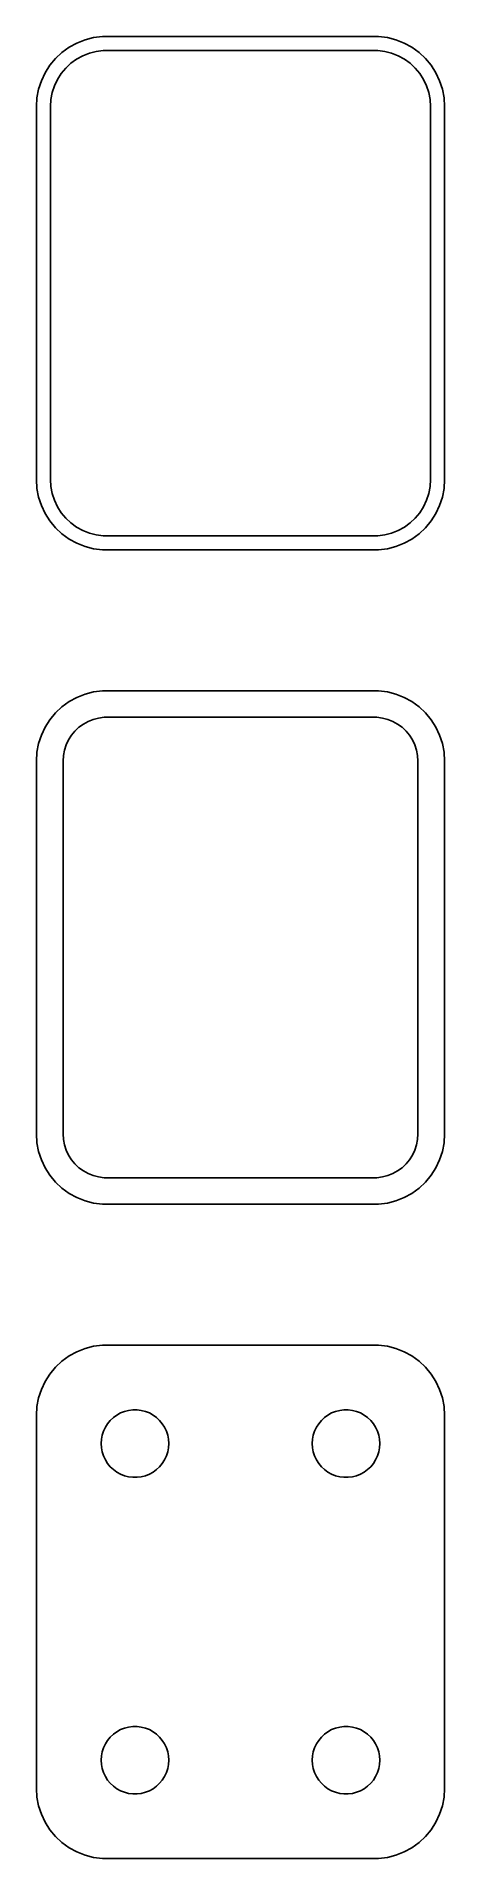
# Model space of a CAD drawing. Header units: metres. Extents: x -14 to 14, y 121 to 251.
import ezdxf

# ---------------------------------------------------------------- set-up
doc = ezdxf.new("R2010")
doc.units = ezdxf.units.M

msp = doc.modelspace()

# ---------------------------------------------------------------- linework, layer by layer
for p, q in [((-12.1791, 249.972), (-12.6871, 249.603)), ((-11.6289, 250.274), (-12.1791, 249.972)), ((-11.0451, 250.505), (-11.6289, 250.274)), ((-10.4369, 250.661), (-11.0451, 250.505)), ((-9.81395, 250.74), (-10.4369, 250.661)), ((9.81395, 250.74), (-9.81395, 250.74)), ((10.4369, 250.661), (9.81395, 250.74)), ((11.0451, 250.505), (10.4369, 250.661)), ((11.6289, 250.274), (11.0451, 250.505)), ((12.1791, 249.972), (11.6289, 250.274)), ((12.6871, 249.603), (12.1791, 249.972)), ((-13.5451, 248.689), (-13.8815, 248.159)), ((-13.1448, 249.173), (-13.5451, 248.689)), ((-12.6871, 249.603), (-13.1448, 249.173)), ((-12.4159, 248.488), (-12.0497, 248.832)), ((-12.0497, 248.832), (-11.6433, 249.127)), ((-11.6433, 249.127), (-11.2031, 249.369)), ((-11.2031, 249.369), (-10.7361, 249.554)), ((-10.7361, 249.554), (-10.2495, 249.679)), ((-10.2495, 249.679), (-9.75116, 249.742)), ((-9.75116, 249.742), (9.75116, 249.742)), ((9.75116, 249.742), (10.2495, 249.679)), ((10.2495, 249.679), (10.7361, 249.554)), ((10.7361, 249.554), (11.2031, 249.369)), ((11.2031, 249.369), (11.6433, 249.127)), ((11.6433, 249.127), (12.0497, 248.832)), ((12.0497, 248.832), (12.4159, 248.488)), ((13.1448, 249.173), (12.6871, 249.603)), ((13.5451, 248.689), (13.1448, 249.173)), ((13.8815, 248.159), (13.5451, 248.689)), ((-14.1489, 247.591), (-14.3429, 246.993)), ((-13.8815, 248.159), (-14.1489, 247.591)), ((-13.2191, 247.222), (-13.0052, 247.677)), ((-13.0052, 247.677), (-12.7361, 248.101)), ((-12.7361, 248.101), (-12.4159, 248.488)), ((12.4159, 248.488), (12.7361, 248.101)), ((12.7361, 248.101), (13.0052, 247.677)), ((13.0052, 247.677), (13.2191, 247.222)), ((14.1489, 247.591), (13.8815, 248.159)), ((14.3429, 246.993), (14.1489, 247.591)), ((-14.4606, 246.377), (-14.5, 245.75)), ((-14.3429, 246.993), (-14.4606, 246.377)), ((-13.5, 245.75), (-13.4684, 246.251)), ((-13.4684, 246.251), (-13.3743, 246.745)), ((-13.3743, 246.745), (-13.2191, 247.222)), ((13.2191, 247.222), (13.3743, 246.745)), ((13.3743, 246.745), (13.4684, 246.251)), ((13.4684, 246.251), (13.5, 245.75)), ((14.4606, 246.377), (14.3429, 246.993)), ((14.5, 245.75), (14.4606, 246.377)), ((-14.5, 245.75), (-14.5, 219.25)), ((-13.5, 219.25), (-13.5, 245.75)), ((13.5, 245.75), (13.5, 219.25)), ((14.5, 219.25), (14.5, 245.75)), ((-14.5, 219.25), (-14.4606, 218.623)), ((-13.4684, 218.749), (-13.5, 219.25)), ((13.5, 219.25), (13.4684, 218.749)), ((14.4606, 218.623), (14.5, 219.25)), ((-14.4606, 218.623), (-14.3429, 218.007)), ((-14.3429, 218.007), (-14.1489, 217.409)), ((-13.3743, 218.255), (-13.4684, 218.749)), ((-13.2191, 217.778), (-13.3743, 218.255)), ((-13.0052, 217.323), (-13.2191, 217.778)), ((13.2191, 217.778), (13.0052, 217.323)), ((13.3743, 218.255), (13.2191, 217.778)), ((13.4684, 218.749), (13.3743, 218.255)), ((14.1489, 217.409), (14.3429, 218.007)), ((14.3429, 218.007), (14.4606, 218.623)), ((-14.1489, 217.409), (-13.8815, 216.841)), ((-13.8815, 216.841), (-13.5451, 216.311)), ((-13.5451, 216.311), (-13.1448, 215.827)), ((-12.7361, 216.899), (-13.0052, 217.323)), ((-12.4159, 216.512), (-12.7361, 216.899)), ((-12.0497, 216.168), (-12.4159, 216.512)), ((12.4159, 216.512), (12.0497, 216.168)), ((12.7361, 216.899), (12.4159, 216.512)), ((13.0052, 217.323), (12.7361, 216.899)), ((13.1448, 215.827), (13.5451, 216.311)), ((13.5451, 216.311), (13.8815, 216.841)), ((13.8815, 216.841), (14.1489, 217.409)), ((-13.1448, 215.827), (-12.6871, 215.397)), ((-12.6871, 215.397), (-12.1791, 215.028)), ((-12.1791, 215.028), (-11.6289, 214.726)), ((-11.6433, 215.873), (-12.0497, 216.168)), ((-11.2031, 215.631), (-11.6433, 215.873)), ((-10.7361, 215.446), (-11.2031, 215.631)), ((-10.2495, 215.321), (-10.7361, 215.446)), ((-9.75116, 215.258), (-10.2495, 215.321)), ((9.75116, 215.258), (-9.75116, 215.258)), ((10.2495, 215.321), (9.75116, 215.258)), ((10.7361, 215.446), (10.2495, 215.321)), ((11.2031, 215.631), (10.7361, 215.446)), ((11.6433, 215.873), (11.2031, 215.631)), ((11.6289, 214.726), (12.1791, 215.028)), ((12.0497, 216.168), (11.6433, 215.873)), ((12.1791, 215.028), (12.6871, 215.397)), ((12.6871, 215.397), (13.1448, 215.827)), ((-11.6289, 214.726), (-11.0451, 214.495)), ((-11.0451, 214.495), (-10.4369, 214.339)), ((-10.4369, 214.339), (-9.81395, 214.26)), ((-9.81395, 214.26), (9.81395, 214.26)), ((9.81395, 214.26), (10.4369, 214.339)), ((10.4369, 214.339), (11.0451, 214.495)), ((11.0451, 214.495), (11.6289, 214.726)), ((-12.1791, 203.472), (-12.6871, 203.103)), ((-11.6289, 203.774), (-12.1791, 203.472)), ((-11.0451, 204.005), (-11.6289, 203.774)), ((-10.4369, 204.161), (-11.0451, 204.005)), ((-9.81395, 204.24), (-10.4369, 204.161)), ((9.81395, 204.24), (-9.81395, 204.24)), ((10.4369, 204.161), (9.81395, 204.24)), ((11.0451, 204.005), (10.4369, 204.161)), ((11.6289, 203.774), (11.0451, 204.005)), ((12.1791, 203.472), (11.6289, 203.774)), ((12.6871, 203.103), (12.1791, 203.472)), ((-13.5451, 202.189), (-13.8815, 201.659)), ((-13.1448, 202.673), (-13.5451, 202.189)), ((-12.6871, 203.103), (-13.1448, 202.673)), ((-11.168, 201.878), (-10.8254, 202.067)), ((-10.8254, 202.067), (-10.4619, 202.211)), ((-10.4619, 202.211), (-10.0833, 202.308)), ((-10.0833, 202.308), (-9.69545, 202.357)), ((-9.69545, 202.357), (9.69545, 202.357)), ((9.69545, 202.357), (10.0833, 202.308)), ((10.0833, 202.308), (10.4619, 202.211)), ((10.4619, 202.211), (10.8254, 202.067)), ((10.8254, 202.067), (11.168, 201.878)), ((13.1448, 202.673), (12.6871, 203.103)), ((13.5451, 202.189), (13.1448, 202.673)), ((13.8815, 201.659), (13.5451, 202.189)), ((-14.1489, 201.091), (-14.3429, 200.493)), ((-13.8815, 201.659), (-14.1489, 201.091)), ((-12.3943, 200.396), (-12.2279, 200.75)), ((-12.2279, 200.75), (-12.0184, 201.08)), ((-12.0184, 201.08), (-11.7692, 201.381)), ((-11.7692, 201.381), (-11.4842, 201.649)), ((-11.4842, 201.649), (-11.168, 201.878)), ((11.168, 201.878), (11.4842, 201.649)), ((11.4842, 201.649), (11.7692, 201.381)), ((11.7692, 201.381), (12.0184, 201.08)), ((12.0184, 201.08), (12.2279, 200.75)), ((12.2279, 200.75), (12.3943, 200.396)), ((14.1489, 201.091), (13.8815, 201.659)), ((14.3429, 200.493), (14.1489, 201.091)), ((-14.4606, 199.877), (-14.5, 199.25)), ((-14.3429, 200.493), (-14.4606, 199.877)), ((-12.6129, 199.25), (-12.5884, 199.64)), ((-12.5884, 199.64), (-12.5151, 200.024)), ((-12.5151, 200.024), (-12.3943, 200.396)), ((12.3943, 200.396), (12.5151, 200.024)), ((12.5151, 200.024), (12.5884, 199.64)), ((12.5884, 199.64), (12.6129, 199.25)), ((14.4606, 199.877), (14.3429, 200.493)), ((14.5, 199.25), (14.4606, 199.877)), ((-14.5, 199.25), (-14.5, 172.75)), ((-12.6129, 172.75), (-12.6129, 199.25)), ((12.6129, 199.25), (12.6129, 172.75)), ((14.5, 172.75), (14.5, 199.25)), ((-14.5, 172.75), (-14.4606, 172.123)), ((-12.5884, 172.36), (-12.6129, 172.75)), ((-12.5151, 171.976), (-12.5884, 172.36)), ((12.5884, 172.36), (12.5151, 171.976)), ((12.6129, 172.75), (12.5884, 172.36)), ((14.4606, 172.123), (14.5, 172.75)), ((-14.4606, 172.123), (-14.3429, 171.507)), ((-14.3429, 171.507), (-14.1489, 170.909)), ((-12.3943, 171.604), (-12.5151, 171.976)), ((-12.2279, 171.25), (-12.3943, 171.604)), ((-12.0184, 170.92), (-12.2279, 171.25)), ((-11.7692, 170.619), (-12.0184, 170.92)), ((12.0184, 170.92), (11.7692, 170.619)), ((12.2279, 171.25), (12.0184, 170.92)), ((12.3943, 171.604), (12.2279, 171.25)), ((12.5151, 171.976), (12.3943, 171.604)), ((14.1489, 170.909), (14.3429, 171.507)), ((14.3429, 171.507), (14.4606, 172.123)), ((-14.1489, 170.909), (-13.8815, 170.341)), ((-13.8815, 170.341), (-13.5451, 169.811)), ((-13.5451, 169.811), (-13.1448, 169.327)), ((-11.4842, 170.351), (-11.7692, 170.619)), ((-11.168, 170.122), (-11.4842, 170.351)), ((-10.8254, 169.933), (-11.168, 170.122)), ((-10.4619, 169.789), (-10.8254, 169.933)), ((-10.0833, 169.692), (-10.4619, 169.789)), ((-9.69545, 169.643), (-10.0833, 169.692)), ((9.69545, 169.643), (-9.69545, 169.643)), ((10.0833, 169.692), (9.69545, 169.643)), ((10.4619, 169.789), (10.0833, 169.692)), ((10.8254, 169.933), (10.4619, 169.789)), ((11.168, 170.122), (10.8254, 169.933)), ((11.4842, 170.351), (11.168, 170.122)), ((11.7692, 170.619), (11.4842, 170.351)), ((13.1448, 169.327), (13.5451, 169.811)), ((13.5451, 169.811), (13.8815, 170.341)), ((13.8815, 170.341), (14.1489, 170.909)), ((-13.1448, 169.327), (-12.6871, 168.897)), ((-12.6871, 168.897), (-12.1791, 168.528)), ((-12.1791, 168.528), (-11.6289, 168.226)), ((11.6289, 168.226), (12.1791, 168.528)), ((12.1791, 168.528), (12.6871, 168.897)), ((12.6871, 168.897), (13.1448, 169.327)), ((-11.6289, 168.226), (-11.0451, 167.995)), ((-11.0451, 167.995), (-10.4369, 167.839)), ((-10.4369, 167.839), (-9.81395, 167.76)), ((-9.81395, 167.76), (9.81395, 167.76)), ((9.81395, 167.76), (10.4369, 167.839)), ((10.4369, 167.839), (11.0451, 167.995)), ((11.0451, 167.995), (11.6289, 168.226)), ((-12.1791, 156.972), (-12.6871, 156.603)), ((-11.6289, 157.274), (-12.1791, 156.972)), ((-11.0451, 157.505), (-11.6289, 157.274)), ((-10.4369, 157.661), (-11.0451, 157.505)), ((-9.81395, 157.74), (-10.4369, 157.661)), ((9.81395, 157.74), (-9.81395, 157.74)), ((10.4369, 157.661), (9.81395, 157.74)), ((11.0451, 157.505), (10.4369, 157.661)), ((11.6289, 157.274), (11.0451, 157.505)), ((12.1791, 156.972), (11.6289, 157.274)), ((12.6871, 156.603), (12.1791, 156.972)), ((-13.5451, 155.689), (-13.8815, 155.159)), ((-13.1448, 156.173), (-13.5451, 155.689)), ((-12.6871, 156.603), (-13.1448, 156.173)), ((13.1448, 156.173), (12.6871, 156.603)), ((13.5451, 155.689), (13.1448, 156.173)), ((13.8815, 155.159), (13.5451, 155.689)), ((-14.1489, 154.591), (-14.3429, 153.993)), ((-13.8815, 155.159), (-14.1489, 154.591)), ((14.1489, 154.591), (13.8815, 155.159)), ((14.3429, 153.993), (14.1489, 154.591)), ((-14.4606, 153.377), (-14.5, 152.75)), ((-14.3429, 153.993), (-14.4606, 153.377)), ((-8.78598, 152.776), (-8.52187, 152.922)), ((-8.52187, 152.922), (-8.24164, 153.033)), ((-8.24164, 153.033), (-7.94971, 153.107)), ((-7.94971, 153.107), (-7.6507, 153.145)), ((-7.6507, 153.145), (-7.34929, 153.145)), ((-7.34929, 153.145), (-7.05028, 153.107)), ((-7.05028, 153.107), (-6.75835, 153.033)), ((-6.75835, 153.033), (-6.47812, 152.922)), ((-6.47812, 152.922), (-6.214, 152.776)), ((6.214, 152.776), (6.47812, 152.922)), ((6.47812, 152.922), (6.75835, 153.033)), ((6.75835, 153.033), (7.05028, 153.107)), ((7.05028, 153.107), (7.34929, 153.145)), ((7.34929, 153.145), (7.6507, 153.145)), ((7.6507, 153.145), (7.94971, 153.107)), ((7.94971, 153.107), (8.24164, 153.033)), ((8.24164, 153.033), (8.52187, 152.922)), ((8.52187, 152.922), (8.78598, 152.776)), ((14.4606, 153.377), (14.3429, 153.993)), ((14.5, 152.75), (14.4606, 153.377)), ((-14.5, 152.75), (-14.5, 126.25)), ((-9.82458, 151.347), (-9.73146, 151.633)), ((-9.73146, 151.633), (-9.60313, 151.906)), ((-9.60313, 151.906), (-9.44164, 152.161)), ((-9.44164, 152.161), (-9.24951, 152.393)), ((-9.24951, 152.393), (-9.02982, 152.599)), ((-9.02982, 152.599), (-8.78598, 152.776)), ((-6.214, 152.776), (-5.97017, 152.599)), ((-5.97017, 152.599), (-5.75047, 152.393)), ((-5.75047, 152.393), (-5.55835, 152.161)), ((-5.55835, 152.161), (-5.39685, 151.906)), ((-5.39685, 151.906), (-5.26852, 151.633)), ((-5.26852, 151.633), (-5.1754, 151.347)), ((5.1754, 151.347), (5.26852, 151.633)), ((5.26852, 151.633), (5.39685, 151.906)), ((5.39685, 151.906), (5.55835, 152.161)), ((5.55835, 152.161), (5.75047, 152.393)), ((5.75047, 152.393), (5.97017, 152.599)), ((5.97017, 152.599), (6.214, 152.776)), ((8.78598, 152.776), (9.02982, 152.599)), ((9.02982, 152.599), (9.24951, 152.393)), ((9.24951, 152.393), (9.44164, 152.161)), ((9.44164, 152.161), (9.60313, 151.906)), ((9.60313, 151.906), (9.73146, 151.633)), ((9.73146, 151.633), (9.82458, 151.347)), ((14.5, 126.25), (14.5, 152.75)), ((-9.89999, 150.75), (-9.88107, 151.051)), ((-9.88107, 150.449), (-9.89999, 150.75)), ((-9.88107, 151.051), (-9.82458, 151.347)), ((-9.82458, 150.153), (-9.88107, 150.449)), ((-5.1754, 151.347), (-5.11891, 151.051)), ((-5.11891, 150.449), (-5.1754, 150.153)), ((-5.11891, 151.051), (-5.09999, 150.75)), ((-5.09999, 150.75), (-5.11891, 150.449)), ((5.09999, 150.75), (5.11891, 151.051)), ((5.11891, 150.449), (5.09999, 150.75)), ((5.11891, 151.051), (5.1754, 151.347)), ((5.1754, 150.153), (5.11891, 150.449)), ((9.82458, 151.347), (9.88107, 151.051)), ((9.88107, 150.449), (9.82458, 150.153)), ((9.88107, 151.051), (9.89999, 150.75)), ((9.89999, 150.75), (9.88107, 150.449)), ((-9.73146, 149.867), (-9.82458, 150.153)), ((-9.60313, 149.594), (-9.73146, 149.867)), ((-9.44164, 149.339), (-9.60313, 149.594)), ((-9.24951, 149.107), (-9.44164, 149.339)), ((-9.02982, 148.901), (-9.24951, 149.107)), ((-5.75047, 149.107), (-5.97017, 148.901)), ((-5.55835, 149.339), (-5.75047, 149.107)), ((-5.39685, 149.594), (-5.55835, 149.339)), ((-5.26852, 149.867), (-5.39685, 149.594)), ((-5.1754, 150.153), (-5.26852, 149.867)), ((5.26852, 149.867), (5.1754, 150.153)), ((5.39685, 149.594), (5.26852, 149.867)), ((5.55835, 149.339), (5.39685, 149.594)), ((5.75047, 149.107), (5.55835, 149.339)), ((5.97017, 148.901), (5.75047, 149.107)), ((9.24951, 149.107), (9.02982, 148.901)), ((9.44164, 149.339), (9.24951, 149.107)), ((9.60313, 149.594), (9.44164, 149.339)), ((9.73146, 149.867), (9.60313, 149.594)), ((9.82458, 150.153), (9.73146, 149.867)), ((-8.78598, 148.724), (-9.02982, 148.901)), ((-8.52187, 148.578), (-8.78598, 148.724)), ((-8.24164, 148.467), (-8.52187, 148.578)), ((-7.94971, 148.393), (-8.24164, 148.467)), ((-7.6507, 148.355), (-7.94971, 148.393)), ((-7.34929, 148.355), (-7.6507, 148.355)), ((-7.05028, 148.393), (-7.34929, 148.355)), ((-6.75835, 148.467), (-7.05028, 148.393)), ((-6.47812, 148.578), (-6.75835, 148.467)), ((-6.214, 148.724), (-6.47812, 148.578)), ((-5.97017, 148.901), (-6.214, 148.724)), ((6.214, 148.724), (5.97017, 148.901)), ((6.47812, 148.578), (6.214, 148.724)), ((6.75835, 148.467), (6.47812, 148.578)), ((7.05028, 148.393), (6.75835, 148.467)), ((7.34929, 148.355), (7.05028, 148.393)), ((7.6507, 148.355), (7.34929, 148.355)), ((7.94971, 148.393), (7.6507, 148.355)), ((8.24164, 148.467), (7.94971, 148.393)), ((8.52187, 148.578), (8.24164, 148.467)), ((8.78598, 148.724), (8.52187, 148.578)), ((9.02982, 148.901), (8.78598, 148.724)), ((-9.60313, 129.406), (-9.44164, 129.661)), ((-9.44164, 129.661), (-9.24951, 129.893)), ((-9.24951, 129.893), (-9.02982, 130.099)), ((-9.02982, 130.099), (-8.78598, 130.276)), ((-8.78598, 130.276), (-8.52187, 130.422)), ((-8.52187, 130.422), (-8.24164, 130.533)), ((-8.24164, 130.533), (-7.94971, 130.607)), ((-7.94971, 130.607), (-7.6507, 130.645)), ((-7.6507, 130.645), (-7.34929, 130.645)), ((-7.34929, 130.645), (-7.05028, 130.607)), ((-7.05028, 130.607), (-6.75835, 130.533)), ((-6.75835, 130.533), (-6.47812, 130.422)), ((-6.47812, 130.422), (-6.214, 130.276)), ((-6.214, 130.276), (-5.97017, 130.099)), ((-5.97017, 130.099), (-5.75047, 129.893)), ((-5.75047, 129.893), (-5.55835, 129.661)), ((-5.55835, 129.661), (-5.39685, 129.406)), ((5.39685, 129.406), (5.55835, 129.661)), ((5.55835, 129.661), (5.75047, 129.893)), ((5.75047, 129.893), (5.97017, 130.099)), ((5.97017, 130.099), (6.214, 130.276)), ((6.214, 130.276), (6.47812, 130.422)), ((6.47812, 130.422), (6.75835, 130.533)), ((6.75835, 130.533), (7.05028, 130.607)), ((7.05028, 130.607), (7.34929, 130.645)), ((7.34929, 130.645), (7.6507, 130.645)), ((7.6507, 130.645), (7.94971, 130.607)), ((7.94971, 130.607), (8.24164, 130.533)), ((8.24164, 130.533), (8.52187, 130.422)), ((8.52187, 130.422), (8.78598, 130.276)), ((8.78598, 130.276), (9.02982, 130.099)), ((9.02982, 130.099), (9.24951, 129.893)), ((9.24951, 129.893), (9.44164, 129.661)), ((9.44164, 129.661), (9.60313, 129.406)), ((-9.89999, 128.25), (-9.88107, 128.551)), ((-9.88107, 127.949), (-9.89999, 128.25)), ((-9.88107, 128.551), (-9.82458, 128.847)), ((-9.82458, 128.847), (-9.73146, 129.133)), ((-9.73146, 129.133), (-9.60313, 129.406)), ((-5.39685, 129.406), (-5.26852, 129.133)), ((-5.26852, 129.133), (-5.1754, 128.847)), ((-5.1754, 128.847), (-5.11891, 128.551)), ((-5.11891, 128.551), (-5.09999, 128.25)), ((-5.09999, 128.25), (-5.11891, 127.949)), ((5.09999, 128.25), (5.11891, 128.551)), ((5.11891, 127.949), (5.09999, 128.25)), ((5.11891, 128.551), (5.1754, 128.847)), ((5.1754, 128.847), (5.26852, 129.133)), ((5.26852, 129.133), (5.39685, 129.406)), ((9.60313, 129.406), (9.73146, 129.133)), ((9.73146, 129.133), (9.82458, 128.847)), ((9.82458, 128.847), (9.88107, 128.551)), ((9.88107, 128.551), (9.89999, 128.25)), ((9.89999, 128.25), (9.88107, 127.949)), ((-9.82458, 127.653), (-9.88107, 127.949)), ((-9.73146, 127.367), (-9.82458, 127.653)), ((-9.60313, 127.094), (-9.73146, 127.367)), ((-9.44164, 126.839), (-9.60313, 127.094)), ((-5.39685, 127.094), (-5.55835, 126.839)), ((-5.26852, 127.367), (-5.39685, 127.094)), ((-5.1754, 127.653), (-5.26852, 127.367)), ((-5.11891, 127.949), (-5.1754, 127.653)), ((5.1754, 127.653), (5.11891, 127.949)), ((5.26852, 127.367), (5.1754, 127.653)), ((5.39685, 127.094), (5.26852, 127.367)), ((5.55835, 126.839), (5.39685, 127.094)), ((9.60313, 127.094), (9.44164, 126.839)), ((9.73146, 127.367), (9.60313, 127.094)), ((9.82458, 127.653), (9.73146, 127.367)), ((9.88107, 127.949), (9.82458, 127.653)), ((-14.5, 126.25), (-14.4606, 125.623)), ((-14.4606, 125.623), (-14.3429, 125.007)), ((-9.24951, 126.607), (-9.44164, 126.839)), ((-9.02982, 126.401), (-9.24951, 126.607)), ((-8.78598, 126.224), (-9.02982, 126.401)), ((-8.52187, 126.078), (-8.78598, 126.224)), ((-8.24164, 125.967), (-8.52187, 126.078)), ((-7.94971, 125.893), (-8.24164, 125.967)), ((-7.6507, 125.855), (-7.94971, 125.893)), ((-7.34929, 125.855), (-7.6507, 125.855)), ((-7.05028, 125.893), (-7.34929, 125.855)), ((-6.75835, 125.967), (-7.05028, 125.893)), ((-6.47812, 126.078), (-6.75835, 125.967)), ((-6.214, 126.224), (-6.47812, 126.078)), ((-5.97017, 126.401), (-6.214, 126.224)), ((-5.75047, 126.607), (-5.97017, 126.401)), ((-5.55835, 126.839), (-5.75047, 126.607)), ((5.75047, 126.607), (5.55835, 126.839)), ((5.97017, 126.401), (5.75047, 126.607)), ((6.214, 126.224), (5.97017, 126.401)), ((6.47812, 126.078), (6.214, 126.224)), ((6.75835, 125.967), (6.47812, 126.078)), ((7.05028, 125.893), (6.75835, 125.967)), ((7.34929, 125.855), (7.05028, 125.893)), ((7.6507, 125.855), (7.34929, 125.855)), ((7.94971, 125.893), (7.6507, 125.855)), ((8.24164, 125.967), (7.94971, 125.893)), ((8.52187, 126.078), (8.24164, 125.967)), ((8.78598, 126.224), (8.52187, 126.078)), ((9.02982, 126.401), (8.78598, 126.224)), ((9.24951, 126.607), (9.02982, 126.401)), ((9.44164, 126.839), (9.24951, 126.607)), ((14.3429, 125.007), (14.4606, 125.623)), ((14.4606, 125.623), (14.5, 126.25)), ((-14.3429, 125.007), (-14.1489, 124.409)), ((-14.1489, 124.409), (-13.8815, 123.841)), ((13.8815, 123.841), (14.1489, 124.409)), ((14.1489, 124.409), (14.3429, 125.007)), ((-13.8815, 123.841), (-13.5451, 123.311)), ((-13.5451, 123.311), (-13.1448, 122.827)), ((13.1448, 122.827), (13.5451, 123.311)), ((13.5451, 123.311), (13.8815, 123.841)), ((-13.1448, 122.827), (-12.6871, 122.397)), ((-12.6871, 122.397), (-12.1791, 122.028)), ((-12.1791, 122.028), (-11.6289, 121.726)), ((-11.6289, 121.726), (-11.0451, 121.495)), ((11.0451, 121.495), (11.6289, 121.726)), ((11.6289, 121.726), (12.1791, 122.028)), ((12.1791, 122.028), (12.6871, 122.397)), ((12.6871, 122.397), (13.1448, 122.827)), ((-11.0451, 121.495), (-10.4369, 121.339)), ((-10.4369, 121.339), (-9.81395, 121.26)), ((-9.81395, 121.26), (9.81395, 121.26)), ((9.81395, 121.26), (10.4369, 121.339)), ((10.4369, 121.339), (11.0451, 121.495))]:
    msp.add_line(p, q)

doc.saveas('drawing.dxf')
